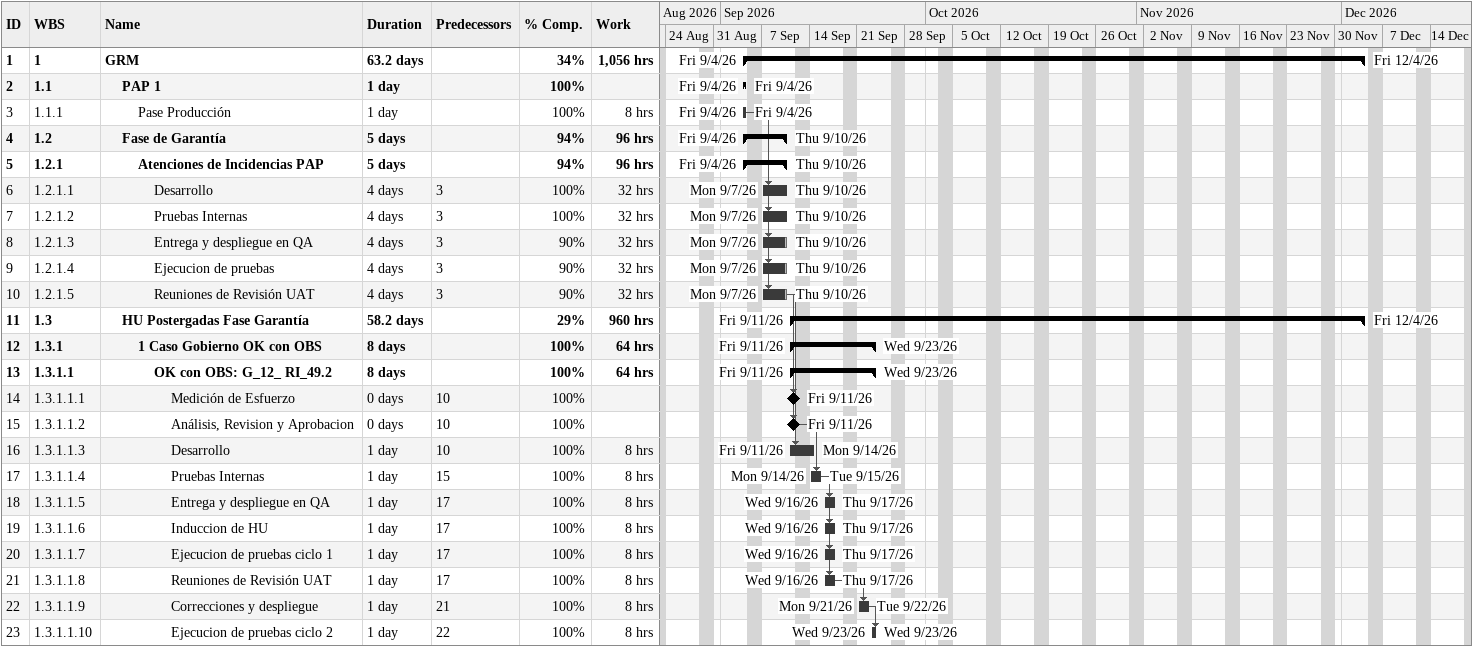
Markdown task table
| ID | WBS | Task | Duration | Start | Finish | Predecessors | % complete | Work (h) |
|---|---|---|---|---|---|---|---|---|
| 1 | 1 | **GRM** | 63.2d | 2026-09-04 | 2026-12-04 |  | 34 | 1056 |
| 2 | 1.1 | **PAP 1** | 1d | 2026-09-04 | 2026-09-04 |  | 100 |  |
| 3 | 1.1.1 | Pase Producción | 1d | 2026-09-04 | 2026-09-04 |  | 100 | 8 |
| 4 | 1.2 | **Fase de Garantía** | 5d | 2026-09-04 | 2026-09-10 |  | 94 | 96 |
| 5 | 1.2.1 | **Atenciones de Incidencias PAP** | 5d | 2026-09-04 | 2026-09-10 |  | 94 | 96 |
| 6 | 1.2.1.1 | Desarrollo | 4d | 2026-09-07 | 2026-09-10 | 3 | 100 | 32 |
| 7 | 1.2.1.2 | Pruebas Internas | 4d | 2026-09-07 | 2026-09-10 | 3 | 100 | 32 |
| 8 | 1.2.1.3 | Entrega y despliegue en QA | 4d | 2026-09-07 | 2026-09-10 | 3 | 90 | 32 |
| 9 | 1.2.1.4 | Ejecucion de pruebas | 4d | 2026-09-07 | 2026-09-10 | 3 | 90 | 32 |
| 10 | 1.2.1.5 | Reuniones de Revisión UAT | 4d | 2026-09-07 | 2026-09-10 | 3 | 90 | 32 |
| 11 | 1.3 | **HU Postergadas Fase Garantía** | 58.2d | 2026-09-11 | 2026-12-04 |  | 29 | 960 |
| 12 | 1.3.1 | **1 Caso Gobierno OK con OBS** | 8d | 2026-09-11 | 2026-09-23 |  | 100 | 64 |
| 13 | 1.3.1.1 | **OK con OBS: G_12_ RI_49.2** | 8d | 2026-09-11 | 2026-09-23 |  | 100 | 64 |
| 14 | 1.3.1.1.1 | Medición de Esfuerzo | 0d | 2026-09-11 | 2026-09-11 | 10 | 100 |  |
| 15 | 1.3.1.1.2 | Análisis, Revision y Aprobacion | 0d | 2026-09-11 | 2026-09-11 | 10 | 100 |  |
| 16 | 1.3.1.1.3 | Desarrollo | 1d | 2026-09-11 | 2026-09-14 | 10 | 100 | 8 |
| 17 | 1.3.1.1.4 | Pruebas Internas | 1d | 2026-09-14 | 2026-09-15 | 15 | 100 | 8 |
| 18 | 1.3.1.1.5 | Entrega y despliegue en QA | 1d | 2026-09-16 | 2026-09-17 | 17 | 100 | 8 |
| 19 | 1.3.1.1.6 | Induccion de HU | 1d | 2026-09-16 | 2026-09-17 | 17 | 100 | 8 |
| 20 | 1.3.1.1.7 | Ejecucion de pruebas ciclo 1 | 1d | 2026-09-16 | 2026-09-17 | 17 | 100 | 8 |
| 21 | 1.3.1.1.8 | Reuniones de Revisión UAT | 1d | 2026-09-16 | 2026-09-17 | 17 | 100 | 8 |
| 22 | 1.3.1.1.9 | Correcciones y despliegue | 1d | 2026-09-21 | 2026-09-22 | 21 | 100 | 8 |
| 23 | 1.3.1.1.10 | Ejecucion de pruebas ciclo 2 | 1d | 2026-09-23 | 2026-09-23 | 22 | 100 | 8 |
